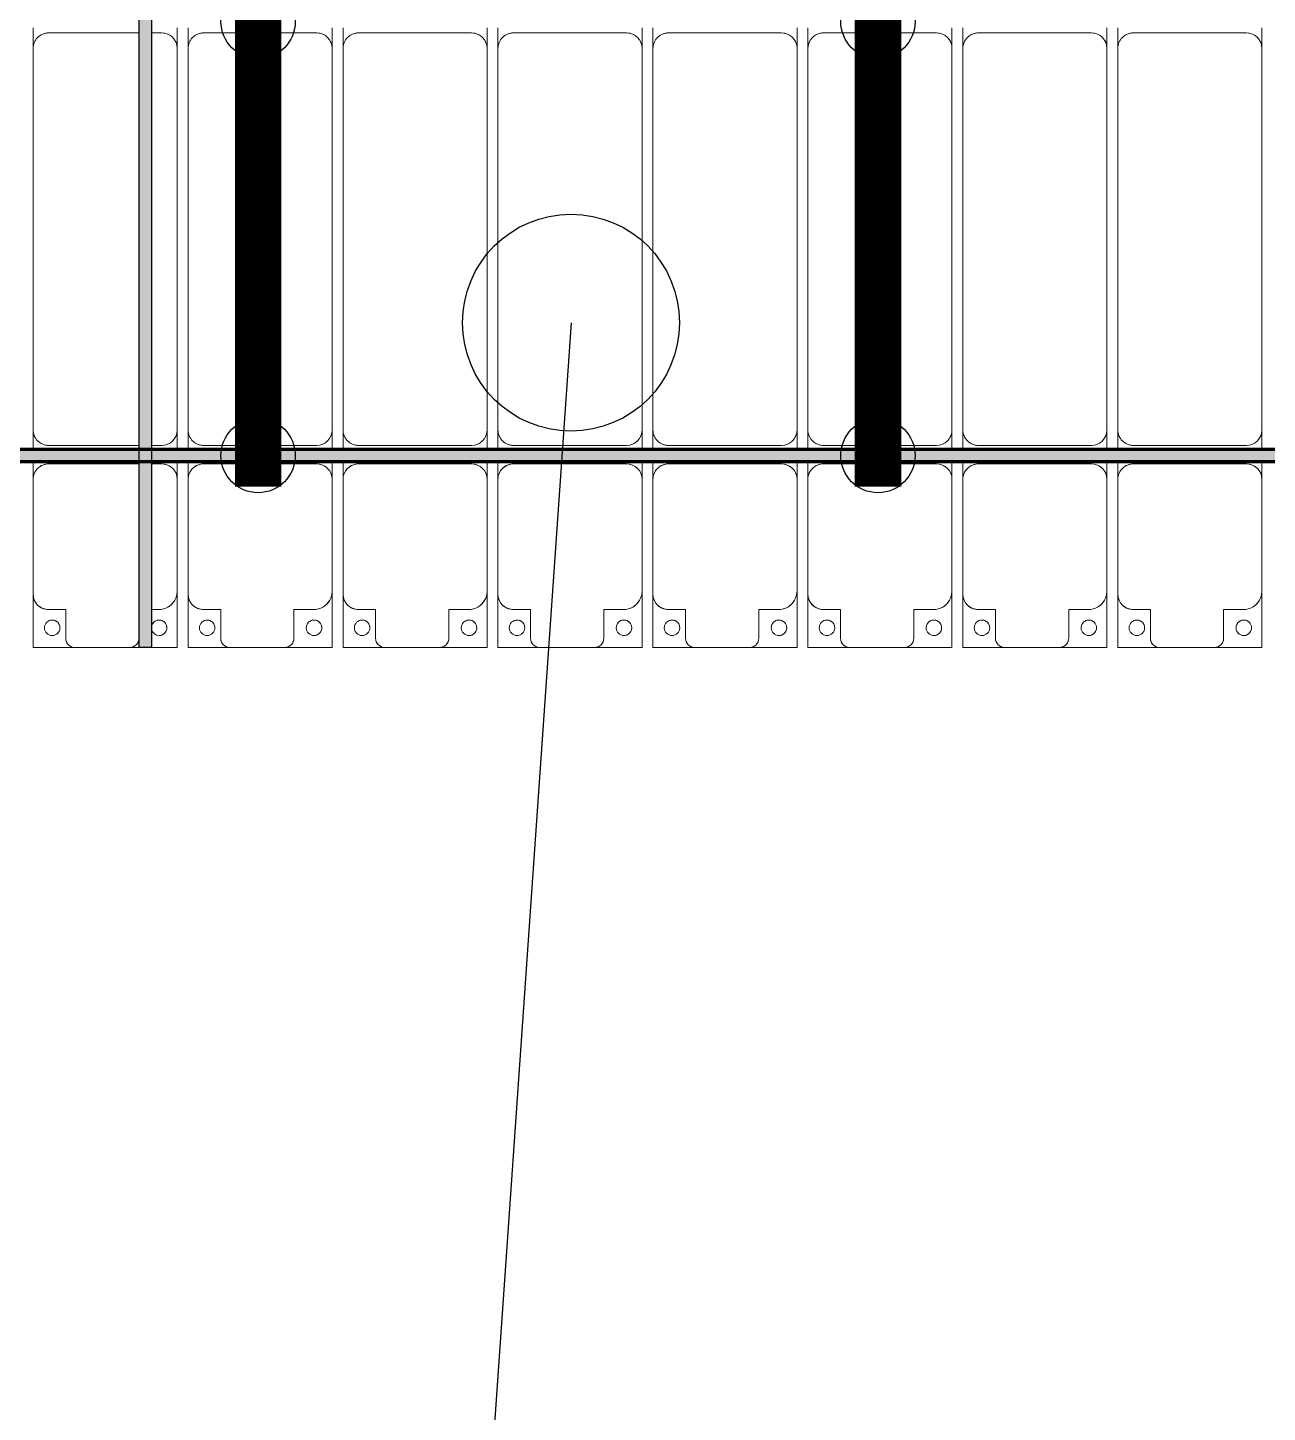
# Model space of a CAD drawing. Header units: millimetres. Extents: x -291190 to 146725, y 19759 to 185158.
# Drawn here: x -37923 to -33923, y 81326 to 85792 of the extents above; entities that cross this region are included whole.
import ezdxf

# ---------------------------------------------------------------- set-up
doc = ezdxf.new("R2010")
doc.units = ezdxf.units.MM
doc.layers.add('A-GENM', color=13, linetype='Continuous', lineweight=9)
doc.layers.add('S-BEAM', color=12, linetype='Continuous', lineweight=9)
for name, color, linetype in [('GC-BICH NEO', 6, 'Continuous'), ('GC-DAY NEO', 5, 'Continuous'), ('GC-HOP 40x60 GIA CUONG', 1, 'Continuous')]:
    doc.layers.add(name, color=color, linetype=linetype)

# ---------------------------------------------------------------- blocks, each defined once
blk = doc.blocks.new('Dải phao đi lại kèm đỡ invester - DẢI PHAO ĐI LẠI-65799-KHUNG KẾT CẤU BÈ PIN 4')
at = {"layer": 'A-GENM', "color": 7}
for p, q in [((98758.4, 1312.2), (98911.8, 1312.2)), ((98758.4, 1129.7), (98758.4, 1312.2)), ((98758.4, 1312.2), (98758.4, 1129.7)), ((98911.8, 1312.2), (98758.4, 1312.2)), ((99088.2, 1312.2), (98911.8, 1312.2)), ((99088.2, 1312.2), (99223.4, 1312.2)), ((99223.4, 1312.2), (99088.2, 1312.2)), ((99223.4, 1312.2), (99223.4, 1139.7)), ((99223.4, 1139.7), (99223.4, 1312.2)), ((99258.4, 1312.2), (99411.8, 1312.2)), ((99258.4, 1129.7), (99258.4, 1312.2)), ((99258.4, 1312.2), (99258.4, 1129.7)), ((99411.8, 1312.2), (99265.7, 1312.2)), ((99588.2, 1312.2), (99411.8, 1312.2)), ((99588.2, 1312.2), (99723.4, 1312.2)), ((99723.4, 1312.2), (99588.2, 1312.2)), ((99723.4, 1312.2), (99723.4, 1139.7)), ((99723.4, 1139.7), (99723.4, 1312.2)), ((99758.4, 1312.2), (99911.8, 1312.2)), ((99758.4, 1129.7), (99758.4, 1312.2)), ((99758.4, 1312.2), (99758.4, 1129.7)), ((99911.8, 1312.2), (99758.4, 1312.2)), ((100088.2, 1312.2), (99911.8, 1312.2)), ((100088.2, 1312.2), (100223.4, 1312.2)), ((100223.4, 1312.2), (100088.2, 1312.2)), ((100223.4, 1312.2), (100223.4, 1139.7)), ((100223.4, 1139.7), (100223.4, 1312.2)), ((100258.4, 1312.2), (100411.8, 1312.2)), ((100258.4, 1129.7), (100258.4, 1312.2)), ((100258.4, 1312.2), (100258.4, 1129.7)), ((100411.8, 1312.2), (100258.4, 1312.2)), ((100588.2, 1312.2), (100411.8, 1312.2)), ((100588.2, 1312.2), (100723.4, 1312.2)), ((100723.4, 1312.2), (100588.2, 1312.2)), ((100723.4, 1312.2), (100723.4, 1139.7)), ((100723.4, 1139.7), (100723.4, 1312.2)), ((100758.4, 1312.2), (100911.8, 1312.2)), ((100758.4, 1129.7), (100758.4, 1312.2)), ((100758.4, 1312.2), (100758.4, 1129.7)), ((100911.8, 1312.2), (100758.4, 1312.2)), ((101088.2, 1312.2), (100911.8, 1312.2)), ((101088.2, 1312.2), (101223.4, 1312.2)), ((101223.4, 1312.2), (101088.2, 1312.2)), ((101223.4, 1312.2), (101223.4, 1139.7)), ((101223.4, 1139.7), (101223.4, 1312.2)), ((101258.4, 1312.2), (101411.8, 1312.2)), ((101258.4, 1129.7), (101258.4, 1312.2)), ((101258.4, 1312.2), (101258.4, 1129.7)), ((101411.8, 1312.2), (101258.4, 1312.2)), ((101588.2, 1312.2), (101411.8, 1312.2)), ((101588.2, 1312.2), (101723.4, 1312.2)), ((101723.4, 1312.2), (101588.2, 1312.2)), ((101723.4, 1312.2), (101723.4, 1139.7)), ((101723.4, 1139.7), (101723.4, 1312.2)), ((101758.4, 1312.2), (101911.8, 1312.2)), ((101758.4, 1129.7), (101758.4, 1312.2)), ((101758.4, 1312.2), (101758.4, 1129.7)), ((101911.8, 1312.2), (101758.4, 1312.2)), ((102088.2, 1312.2), (101911.8, 1312.2)), ((102088.2, 1312.2), (102223.4, 1312.2)), ((102223.4, 1312.2), (102088.2, 1312.2)), ((102223.4, 1312.2), (102223.4, 1139.7)), ((102223.4, 1139.7), (102223.4, 1312.2)), ((102258.4, 1312.2), (102341.4, 1312.2)), ((102258.4, 1129.7), (102258.4, 1312.2)), ((102258.4, 1312.2), (102258.4, 1129.7)), ((102341.4, 1312.2), (102258.4, 1312.2)), ((102381.4, 1312.2), (102411.8, 1312.2)), ((102411.8, 1312.2), (102381.4, 1312.2)), ((102588.2, 1312.2), (102411.8, 1312.2)), ((102588.2, 1312.2), (102723.4, 1312.2)), ((102723.4, 1312.2), (102588.2, 1312.2)), ((102723.4, 1312.2), (102723.4, 1139.7)), ((102723.4, 1139.7), (102723.4, 1312.2)), ((98881.8, 1282.2), (98881.8, 1189.7)), ((99118.2, 1189.7), (99118.2, 1282.2)), ((99381.8, 1282.2), (99381.8, 1189.7)), ((99618.2, 1189.7), (99618.2, 1282.2)), ((99881.8, 1282.2), (99881.8, 1189.7)), ((100118.2, 1189.7), (100118.2, 1282.2)), ((100381.8, 1282.2), (100381.8, 1189.7)), ((100618.2, 1189.7), (100618.2, 1282.2)), ((100881.8, 1282.2), (100881.8, 1189.7)), ((101118.2, 1189.7), (101118.2, 1282.2)), ((101381.8, 1282.2), (101381.8, 1189.7)), ((101618.2, 1189.7), (101618.2, 1282.2)), ((101881.8, 1282.2), (101881.8, 1189.7)), ((102118.2, 1189.7), (102118.2, 1282.2)), ((102381.8, 1282.2), (102381.8, 1189.7)), ((102618.2, 1189.7), (102618.2, 1282.2)), ((98881.8, 1189.7), (98818.4, 1189.7)), ((99173.4, 1189.7), (99118.2, 1189.7)), ((99381.8, 1189.7), (99318.4, 1189.7)), ((99673.4, 1189.7), (99618.2, 1189.7)), ((99881.8, 1189.7), (99818.4, 1189.7)), ((100173.4, 1189.7), (100118.2, 1189.7)), ((100381.8, 1189.7), (100318.4, 1189.7)), ((100673.4, 1189.7), (100618.2, 1189.7)), ((100881.8, 1189.7), (100818.4, 1189.7)), ((101173.4, 1189.7), (101118.2, 1189.7)), ((101381.8, 1189.7), (101318.4, 1189.7)), ((101673.4, 1189.7), (101618.2, 1189.7)), ((101881.8, 1189.7), (101818.4, 1189.7)), ((102173.4, 1189.7), (102118.2, 1189.7)), ((102341.4, 1189.7), (102318.4, 1189.7)), ((102673.4, 1189.7), (102618.2, 1189.7)), ((98758.4, 1129.7), (98758.4, 769.7)), ((99223.4, 769.7), (99223.4, 1139.7)), ((99258.4, 1129.7), (99258.4, 769.7)), ((99723.4, 769.7), (99723.4, 1139.7)), ((99758.4, 1129.7), (99758.4, 769.7)), ((100223.4, 769.7), (100223.4, 1139.7)), ((100258.4, 1129.7), (100258.4, 769.7)), ((100723.4, 769.7), (100723.4, 1139.7)), ((100758.4, 1129.7), (100758.4, 769.7)), ((101223.4, 769.7), (101223.4, 1139.7)), ((101258.4, 1129.7), (101258.4, 769.7)), ((101723.4, 769.7), (101723.4, 1139.7)), ((101758.4, 1129.7), (101758.4, 769.7)), ((102223.4, 769.7), (102223.4, 1139.7)), ((102258.4, 1129.7), (102258.4, 769.7)), ((102723.4, 769.7), (102723.4, 1139.7)), ((98758.4, 712.9), (98758.4, 769.7)), ((98758.4, 712.9), (98758.4, 769.7)), ((99223.4, 769.7), (99223.4, 712.9)), ((99223.4, 769.7), (99223.4, 712.9)), ((99258.4, 712.9), (99258.4, 769.7)), ((99258.4, 712.9), (99258.4, 769.7)), ((99723.4, 769.7), (99723.4, 712.9)), ((99723.4, 769.7), (99723.4, 712.9)), ((99758.4, 712.9), (99758.4, 769.7)), ((99758.4, 712.9), (99758.4, 769.7)), ((100223.4, 769.7), (100223.4, 712.9)), ((100223.4, 769.7), (100223.4, 712.9)), ((100258.4, 712.9), (100258.4, 769.7)), ((100258.4, 712.9), (100258.4, 769.7)), ((100723.4, 769.7), (100723.4, 712.9)), ((100723.4, 769.7), (100723.4, 712.9)), ((100758.4, 712.9), (100758.4, 769.7)), ((100758.4, 712.9), (100758.4, 769.7)), ((101223.4, 769.7), (101223.4, 712.9)), ((101223.4, 769.7), (101223.4, 712.9)), ((101258.4, 712.9), (101258.4, 769.7)), ((101258.4, 712.9), (101258.4, 769.7)), ((101723.4, 769.7), (101723.4, 712.9)), ((101723.4, 769.7), (101723.4, 712.9)), ((101758.4, 712.9), (101758.4, 769.7)), ((101758.4, 712.9), (101758.4, 769.7)), ((102223.4, 769.7), (102223.4, 712.9)), ((102223.4, 769.7), (102223.4, 712.9)), ((102258.4, 712.9), (102258.4, 769.7)), ((102258.4, 712.9), (102258.4, 769.7)), ((102723.4, 769.7), (102723.4, 712.9)), ((102723.4, 769.7), (102723.4, 712.9)), ((98808.4, 719.7), (99173.4, 719.7)), ((99308.4, 719.7), (99673.4, 719.7)), ((99808.4, 719.7), (100173.4, 719.7)), ((100308.4, 719.7), (100673.4, 719.7)), ((100808.4, 719.7), (101173.4, 719.7)), ((101308.4, 719.7), (101673.4, 719.7)), ((101808.4, 719.7), (102173.4, 719.7)), ((102308.4, 719.7), (102341.4, 719.7)), ((102381.4, 719.7), (102673.4, 719.7)), ((98758.4, 610.3), (98758.4, 672.9)), ((98758.4, 610.3), (98758.4, 672.9)), ((99223.4, 672.9), (99223.4, 610.3)), ((99223.4, 672.9), (99223.4, 610.3)), ((99258.4, 610.3), (99258.4, 672.9)), ((99258.4, 610.3), (99258.4, 672.9)), ((99723.4, 672.9), (99723.4, 610.3)), ((99723.4, 672.9), (99723.4, 610.3)), ((99758.4, 610.3), (99758.4, 672.9)), ((99758.4, 610.3), (99758.4, 672.9)), ((100223.4, 672.9), (100223.4, 610.3)), ((100223.4, 672.9), (100223.4, 610.3)), ((100258.4, 610.3), (100258.4, 672.9)), ((100258.4, 610.3), (100258.4, 672.9)), ((100723.4, 672.9), (100723.4, 610.3)), ((100723.4, 672.9), (100723.4, 610.3)), ((100758.4, 610.3), (100758.4, 672.9)), ((100758.4, 610.3), (100758.4, 672.9)), ((101223.4, 672.9), (101223.4, 610.3)), ((101223.4, 672.9), (101223.4, 610.3)), ((101258.4, 610.3), (101258.4, 672.9)), ((101258.4, 610.3), (101258.4, 672.9)), ((101723.4, 672.9), (101723.4, 610.3)), ((101723.4, 672.9), (101723.4, 610.3)), ((101758.4, 610.3), (101758.4, 672.9)), ((101758.4, 610.3), (101758.4, 672.9)), ((102223.4, 672.9), (102223.4, 610.3)), ((102223.4, 672.9), (102223.4, 610.3)), ((102258.4, 610.3), (102258.4, 672.9)), ((102258.4, 610.3), (102258.4, 672.9)), ((102723.4, 672.9), (102723.4, 610.3)), ((102723.4, 672.9), (102723.4, 610.3)), ((99173.4, 660.3), (98808.4, 660.3)), ((99673.4, 660.3), (99308.4, 660.3)), ((100173.4, 660.3), (99808.4, 660.3)), ((100673.4, 660.3), (100308.4, 660.3)), ((101173.4, 660.3), (100808.4, 660.3)), ((101673.4, 660.3), (101308.4, 660.3)), ((102173.4, 660.3), (101808.4, 660.3)), ((102341.4, 660.3), (102308.4, 660.3)), ((102673.4, 660.3), (102381.4, 660.3)), ((98758.4, 610.3), (98758.4, -620.3)), ((99223.4, -620.3), (99223.4, 610.3)), ((99258.4, 610.3), (99258.4, -620.3)), ((99723.4, -620.3), (99723.4, 610.3)), ((99758.4, 610.3), (99758.4, -620.3)), ((100223.4, -620.3), (100223.4, 610.3)), ((100258.4, 610.3), (100258.4, -620.3)), ((100723.4, -620.3), (100723.4, 610.3)), ((100758.4, 610.3), (100758.4, -620.3)), ((101223.4, -620.3), (101223.4, 610.3)), ((101258.4, 610.3), (101258.4, -620.3)), ((101723.4, -620.3), (101723.4, 610.3)), ((101758.4, 610.3), (101758.4, -620.3)), ((102223.4, -620.3), (102223.4, 610.3)), ((102258.4, 610.3), (102258.4, -620.3)), ((102723.4, -620.3), (102723.4, 610.3)), ((98758.4, -687.1), (98758.4, -620.3)), ((98758.4, -687.1), (98758.4, -620.3)), ((99223.4, -620.3), (99223.4, -687.1)), ((99223.4, -620.3), (99223.4, -687.1)), ((99258.4, -687.1), (99258.4, -620.3)), ((99258.4, -687.1), (99258.4, -620.3)), ((99723.4, -620.3), (99723.4, -687.1)), ((99723.4, -620.3), (99723.4, -687.1)), ((99758.4, -687.1), (99758.4, -620.3)), ((99758.4, -687.1), (99758.4, -620.3)), ((100223.4, -620.3), (100223.4, -687.1)), ((100223.4, -620.3), (100223.4, -687.1)), ((100258.4, -687.1), (100258.4, -620.3)), ((100258.4, -687.1), (100258.4, -620.3)), ((100723.4, -620.3), (100723.4, -687.1)), ((100723.4, -620.3), (100723.4, -687.1)), ((100758.4, -687.1), (100758.4, -620.3)), ((100758.4, -687.1), (100758.4, -620.3)), ((101223.4, -620.3), (101223.4, -687.1)), ((101223.4, -620.3), (101223.4, -687.1)), ((101258.4, -687.1), (101258.4, -620.3)), ((101258.4, -687.1), (101258.4, -620.3)), ((101723.4, -620.3), (101723.4, -687.1)), ((101723.4, -620.3), (101723.4, -687.1)), ((101758.4, -687.1), (101758.4, -620.3)), ((101758.4, -687.1), (101758.4, -620.3)), ((102223.4, -620.3), (102223.4, -687.1)), ((102223.4, -620.3), (102223.4, -687.1)), ((102258.4, -687.1), (102258.4, -620.3)), ((102258.4, -687.1), (102258.4, -620.3)), ((102723.4, -620.3), (102723.4, -687.1)), ((102723.4, -620.3), (102723.4, -687.1)), ((98808.4, -670.3), (99173.4, -670.3)), ((99308.4, -670.3), (99673.4, -670.3)), ((99808.4, -670.3), (100173.4, -670.3)), ((100308.4, -670.3), (100673.4, -670.3)), ((100808.4, -670.3), (101173.4, -670.3)), ((101308.4, -670.3), (101673.4, -670.3)), ((101808.4, -670.3), (102173.4, -670.3)), ((102308.4, -670.3), (102341.4, -670.3)), ((102381.4, -670.3), (102673.4, -670.3))]:
    blk.add_line(p, q, dxfattribs=at)
for centre, radius, start, end in [((98911.8, 1282.2), 30, 90, 180), ((98911.8, 1282.2), 30, 105, 165), ((98911.8, 1282.2), 30, 135, 165), ((98911.8, 1282.2), 30, 135, 165), ((98911.8, 1282.2), 30, 105, 120), ((98911.8, 1282.2), 30, 105, 120), ((99088.2, 1282.2), 30, 360, 90), ((99088.2, 1282.2), 30, 60, 75), ((99088.2, 1282.2), 30, 15, 75), ((99088.2, 1282.2), 30, 60, 75), ((99088.2, 1282.2), 30, 15, 30), ((99088.2, 1282.2), 30, 15, 30), ((99411.8, 1282.2), 30, 90, 180), ((99411.8, 1282.2), 30, 105, 165), ((99411.8, 1282.2), 30, 135, 165), ((99411.8, 1282.2), 30, 135, 165), ((99411.8, 1282.2), 30, 105, 120), ((99411.8, 1282.2), 30, 105, 120), ((99588.2, 1282.2), 30, 360, 90), ((99588.2, 1282.2), 30, 60, 75), ((99588.2, 1282.2), 30, 15, 75), ((99588.2, 1282.2), 30, 60, 75), ((99588.2, 1282.2), 30, 15, 30), ((99588.2, 1282.2), 30, 15, 30), ((99911.8, 1282.2), 30, 90, 180), ((99911.8, 1282.2), 30, 105, 165), ((99911.8, 1282.2), 30, 135, 165), ((99911.8, 1282.2), 30, 135, 165), ((99911.8, 1282.2), 30, 105, 120), ((99911.8, 1282.2), 30, 105, 120), ((100088.2, 1282.2), 30, 360, 90), ((100088.2, 1282.2), 30, 60, 75), ((100088.2, 1282.2), 30, 15, 75), ((100088.2, 1282.2), 30, 60, 75), ((100088.2, 1282.2), 30, 15, 30), ((100088.2, 1282.2), 30, 15, 30), ((100411.8, 1282.2), 30, 90, 180), ((100411.8, 1282.2), 30, 105, 165), ((100411.8, 1282.2), 30, 135, 165), ((100411.8, 1282.2), 30, 135, 165), ((100411.8, 1282.2), 30, 105, 120), ((100411.8, 1282.2), 30, 105, 120), ((100588.2, 1282.2), 30, 360, 90), ((100588.2, 1282.2), 30, 60, 75), ((100588.2, 1282.2), 30, 15, 75), ((100588.2, 1282.2), 30, 60, 75), ((100588.2, 1282.2), 30, 15, 30), ((100588.2, 1282.2), 30, 15, 30), ((100911.8, 1282.2), 30, 90, 180), ((100911.8, 1282.2), 30, 105, 165), ((100911.8, 1282.2), 30, 135, 165), ((100911.8, 1282.2), 30, 135, 165), ((100911.8, 1282.2), 30, 105, 120), ((100911.8, 1282.2), 30, 105, 120), ((101088.2, 1282.2), 30, 360, 90), ((101088.2, 1282.2), 30, 60, 75), ((101088.2, 1282.2), 30, 15, 75), ((101088.2, 1282.2), 30, 60, 75), ((101088.2, 1282.2), 30, 15, 30), ((101088.2, 1282.2), 30, 15, 30), ((101411.8, 1282.2), 30, 90, 180), ((101411.8, 1282.2), 30, 105, 165), ((101411.8, 1282.2), 30, 135, 165), ((101411.8, 1282.2), 30, 135, 165), ((101411.8, 1282.2), 30, 105, 120), ((101411.8, 1282.2), 30, 105, 120), ((101588.2, 1282.2), 30, 360, 90), ((101588.2, 1282.2), 30, 60, 75), ((101588.2, 1282.2), 30, 15, 75), ((101588.2, 1282.2), 30, 60, 75), ((101588.2, 1282.2), 30, 15, 30), ((101588.2, 1282.2), 30, 15, 30), ((101911.8, 1282.2), 30, 90, 180), ((101911.8, 1282.2), 30, 105, 165), ((101911.8, 1282.2), 30, 135, 165), ((101911.8, 1282.2), 30, 135, 165), ((101911.8, 1282.2), 30, 105, 120), ((101911.8, 1282.2), 30, 105, 120), ((102088.2, 1282.2), 30, 360, 90), ((102088.2, 1282.2), 30, 60, 75), ((102088.2, 1282.2), 30, 15, 75), ((102088.2, 1282.2), 30, 60, 75), ((102088.2, 1282.2), 30, 15, 30), ((102088.2, 1282.2), 30, 15, 30), ((102411.8, 1282.2), 30, 90, 180), ((102411.8, 1282.2), 30, 105, 165), ((102411.8, 1282.2), 30, 135, 165), ((102411.8, 1282.2), 30, 135, 165), ((102411.8, 1282.2), 30, 105, 120), ((102411.8, 1282.2), 30, 105, 120), ((102588.2, 1282.2), 30, 360, 90), ((102588.2, 1282.2), 30, 60, 75), ((102588.2, 1282.2), 30, 15, 75), ((102588.2, 1282.2), 30, 60, 75), ((102588.2, 1282.2), 30, 15, 30), ((102588.2, 1282.2), 30, 15, 30), ((98816.8, 1248.6), 25, 90, 270), ((98816.8, 1248.6), 25, 90, 255), ((98816.8, 1248.6), 25, 270, 90), ((98816.8, 1248.6), 25, 0, 90), ((99161.8, 1248.6), 25, 90, 270), ((99161.8, 1248.6), 25, 90, 180), ((99161.8, 1248.6), 25, 270, 90), ((99161.8, 1248.6), 25, 270, 90), ((99316.8, 1248.6), 25, 90, 270), ((99316.8, 1248.6), 25, 90, 255), ((99316.8, 1248.6), 25, 270, 90), ((99316.8, 1248.6), 25, 0, 90), ((99661.8, 1248.6), 25, 90, 270), ((99661.8, 1248.6), 25, 90, 180), ((99661.8, 1248.6), 25, 270, 90), ((99661.8, 1248.6), 25, 270, 90), ((99816.8, 1248.6), 25, 90, 270), ((99816.8, 1248.6), 25, 90, 255), ((99816.8, 1248.6), 25, 270, 90), ((99816.8, 1248.6), 25, 0, 90), ((100161.8, 1248.6), 25, 90, 270), ((100161.8, 1248.6), 25, 90, 180), ((100161.8, 1248.6), 25, 270, 90), ((100161.8, 1248.6), 25, 270, 90), ((100316.8, 1248.6), 25, 90, 270), ((100316.8, 1248.6), 25, 90, 255), ((100316.8, 1248.6), 25, 270, 90), ((100316.8, 1248.6), 25, 0, 90), ((100661.8, 1248.6), 25, 90, 270), ((100661.8, 1248.6), 25, 90, 180), ((100661.8, 1248.6), 25, 270, 90), ((100661.8, 1248.6), 25, 270, 90), ((100816.8, 1248.6), 25, 90, 270), ((100816.8, 1248.6), 25, 90, 255), ((100816.8, 1248.6), 25, 270, 90), ((100816.8, 1248.6), 25, 0, 90), ((101161.8, 1248.6), 25, 90, 270), ((101161.8, 1248.6), 25, 90, 180), ((101161.8, 1248.6), 25, 270, 90), ((101161.8, 1248.6), 25, 270, 90), ((101316.8, 1248.6), 25, 90, 270), ((101316.8, 1248.6), 25, 90, 255), ((101316.8, 1248.6), 25, 270, 90), ((101316.8, 1248.6), 25, 0, 90), ((101661.8, 1248.6), 25, 90, 270), ((101661.8, 1248.6), 25, 90, 180), ((101661.8, 1248.6), 25, 270, 90), ((101661.8, 1248.6), 25, 270, 90), ((101816.8, 1248.6), 25, 90, 270), ((101816.8, 1248.6), 25, 90, 255), ((101816.8, 1248.6), 25, 270, 90), ((101816.8, 1248.6), 25, 0, 90), ((102161.8, 1248.6), 25, 90, 270), ((102161.8, 1248.6), 25, 90, 180), ((102161.8, 1248.6), 25, 270, 90), ((102161.8, 1248.6), 25, 270, 90), ((102316.8, 1248.6), 25, 90, 270), ((102316.8, 1248.6), 25, 90, 255), ((102316.8, 1248.6), 25, 15, 90), ((102316.8, 1248.6), 25, 15, 90), ((102661.8, 1248.6), 25, 90, 270), ((102661.8, 1248.6), 25, 90, 180), ((102661.8, 1248.6), 25, 270, 90), ((102661.8, 1248.6), 25, 270, 90), ((98816.8, 1248.6), 25, 270, 285), ((98816.8, 1248.6), 25, 300, 345), ((99161.8, 1248.6), 25, 195, 255), ((99316.8, 1248.6), 25, 270, 285), ((99316.8, 1248.6), 25, 300, 345), ((99661.8, 1248.6), 25, 195, 255), ((99816.8, 1248.6), 25, 270, 285), ((99816.8, 1248.6), 25, 300, 345), ((100161.8, 1248.6), 25, 195, 255), ((100316.8, 1248.6), 25, 270, 285), ((100316.8, 1248.6), 25, 300, 345), ((100661.8, 1248.6), 25, 195, 255), ((100816.8, 1248.6), 25, 270, 285), ((100816.8, 1248.6), 25, 300, 345), ((101161.8, 1248.6), 25, 195, 255), ((101316.8, 1248.6), 25, 270, 285), ((101316.8, 1248.6), 25, 300, 345), ((101661.8, 1248.6), 25, 195, 255), ((101816.8, 1248.6), 25, 270, 285), ((101816.8, 1248.6), 25, 300, 345), ((102161.8, 1248.6), 25, 195, 255), ((102316.8, 1248.6), 25, 270, 345), ((102316.8, 1248.6), 25, 270, 285), ((102316.8, 1248.6), 25, 300, 345), ((102661.8, 1248.6), 25, 195, 255), ((98818.4, 1129.7), 60, 90, 180), ((98818.4, 1129.7), 60, 90, 150), ((98818.4, 1129.7), 60, 135, 150), ((98818.4, 1129.7), 60, 135, 150), ((99173.4, 1139.7), 50, 0, 90), ((99173.4, 1139.7), 50, 45, 90), ((99173.4, 1139.7), 50, 15, 90), ((99173.4, 1139.7), 50, 45, 90), ((99318.4, 1129.7), 60, 90, 180), ((99318.4, 1129.7), 60, 90, 150), ((99318.4, 1129.7), 60, 135, 150), ((99318.4, 1129.7), 60, 135, 150), ((99673.4, 1139.7), 50, 0, 90), ((99673.4, 1139.7), 50, 45, 90), ((99673.4, 1139.7), 50, 15, 90), ((99673.4, 1139.7), 50, 45, 90), ((99818.4, 1129.7), 60, 90, 180), ((99818.4, 1129.7), 60, 90, 150), ((99818.4, 1129.7), 60, 135, 150), ((99818.4, 1129.7), 60, 135, 150), ((100173.4, 1139.7), 50, 0, 90), ((100173.4, 1139.7), 50, 45, 89.1677), ((100173.4, 1139.7), 50, 15, 89.1677), ((100173.4, 1139.7), 50, 45, 89.1677), ((100318.4, 1129.7), 60, 90, 180), ((100318.4, 1129.7), 60, 90, 150), ((100318.4, 1129.7), 60, 135, 150), ((100318.4, 1129.7), 60, 135, 150), ((100673.4, 1139.7), 50, 0, 90), ((100673.4, 1139.7), 50, 45, 90), ((100673.4, 1139.7), 50, 15, 90), ((100673.4, 1139.7), 50, 45, 90), ((100818.4, 1129.7), 60, 90, 180), ((100818.4, 1129.7), 60, 90, 150), ((100818.4, 1129.7), 60, 135, 150), ((100818.4, 1129.7), 60, 135, 150), ((101173.4, 1139.7), 50, 0, 90), ((101173.4, 1139.7), 50, 45, 90), ((101173.4, 1139.7), 50, 15, 90), ((101173.4, 1139.7), 50, 45, 90), ((101318.4, 1129.7), 60, 90, 180), ((101318.4, 1129.7), 60, 90, 150), ((101318.4, 1129.7), 60, 135, 150), ((101318.4, 1129.7), 60, 135, 150), ((101673.4, 1139.7), 50, 0, 90), ((101673.4, 1139.7), 50, 45, 90), ((101673.4, 1139.7), 50, 15, 90), ((101673.4, 1139.7), 50, 45, 90), ((101818.4, 1129.7), 60, 90, 180), ((101818.4, 1129.7), 60, 90, 150), ((101818.4, 1129.7), 60, 135, 150), ((101818.4, 1129.7), 60, 135, 150), ((102173.4, 1139.7), 50, 0, 90), ((102173.4, 1139.7), 50, 45, 90), ((102173.4, 1139.7), 50, 15, 90), ((102173.4, 1139.7), 50, 45, 90), ((102318.4, 1129.7), 60, 90, 180), ((102318.4, 1129.7), 60, 90, 150), ((102318.4, 1129.7), 60, 135, 150), ((102318.4, 1129.7), 60, 135, 150), ((102673.4, 1139.7), 50, 0, 90), ((102673.4, 1139.7), 50, 45, 90), ((102673.4, 1139.7), 50, 15, 90), ((102673.4, 1139.7), 50, 45, 90), ((98808.4, 769.7), 50, 180, 270), ((99173.4, 769.7), 50, 270, 0), ((99308.4, 769.7), 50, 180, 270), ((99673.4, 769.7), 50, 270, 0), ((99808.4, 769.7), 50, 180, 270), ((100173.4, 769.7), 50, 270, 0), ((100308.4, 769.7), 50, 180, 270), ((100673.4, 769.7), 50, 270, 0), ((100808.4, 769.7), 50, 180, 270), ((101173.4, 769.7), 50, 270, 0), ((101308.4, 769.7), 50, 180, 270), ((101673.4, 769.7), 50, 270, 0), ((101808.4, 769.7), 50, 180, 270), ((102173.4, 769.7), 50, 270, 0), ((102308.4, 769.7), 50, 180, 270), ((102673.4, 769.7), 50, 270, 0), ((98808.4, 769.7), 50, 195, 270), ((99173.4, 769.7), 50, 270, 345), ((99308.4, 769.7), 50, 195, 270), ((99673.4, 769.7), 50, 270, 345), ((99808.4, 769.7), 50, 195, 270), ((100173.4, 769.7), 50, 270.8323, 345), ((100308.4, 769.7), 50, 195, 270), ((100673.4, 769.7), 50, 270, 345), ((100808.4, 769.7), 50, 195, 270), ((101173.4, 769.7), 50, 270, 345), ((101308.4, 769.7), 50, 195, 270), ((101673.4, 769.7), 50, 270, 345), ((101808.4, 769.7), 50, 195, 270), ((102173.4, 769.7), 50, 270, 345), ((102308.4, 769.7), 50, 195, 270), ((102673.4, 769.7), 50, 270, 345), ((98808.4, 610.3), 50, 90, 180), ((98808.4, 610.3), 50, 150, 180), ((98808.4, 610.3), 50, 105, 120), ((99173.4, 610.3), 50, 360, 90), ((99173.4, 610.3), 50, 60, 90), ((99173.4, 610.3), 50, 15, 30), ((99308.4, 610.3), 50, 90, 180), ((99308.4, 610.3), 50, 150, 180), ((99308.4, 610.3), 50, 105, 120), ((99673.4, 610.3), 50, 360, 90), ((99673.4, 610.3), 50, 60, 90), ((99673.4, 610.3), 50, 15, 30), ((99808.4, 610.3), 50, 90, 180), ((99808.4, 610.3), 50, 150, 180), ((99808.4, 610.3), 50, 105, 120), ((100173.4, 610.3), 50, 360, 90), ((100173.4, 610.3), 50, 60, 89.1677), ((100173.4, 610.3), 50, 15, 30), ((100308.4, 610.3), 50, 90, 180), ((100308.4, 610.3), 50, 150, 180), ((100308.4, 610.3), 50, 105, 120), ((100673.4, 610.3), 50, 360, 90), ((100673.4, 610.3), 50, 60, 90), ((100673.4, 610.3), 50, 15, 30), ((100808.4, 610.3), 50, 90, 180), ((100808.4, 610.3), 50, 150, 180), ((100808.4, 610.3), 50, 105, 120), ((101173.4, 610.3), 50, 360, 90), ((101173.4, 610.3), 50, 60, 90), ((101173.4, 610.3), 50, 15, 30), ((101308.4, 610.3), 50, 90, 180), ((101308.4, 610.3), 50, 150, 180), ((101308.4, 610.3), 50, 105, 120), ((101673.4, 610.3), 50, 360, 90), ((101673.4, 610.3), 50, 60, 90), ((101673.4, 610.3), 50, 15, 30), ((101808.4, 610.3), 50, 90, 180), ((101808.4, 610.3), 50, 150, 180), ((101808.4, 610.3), 50, 105, 120), ((102173.4, 610.3), 50, 360, 90), ((102173.4, 610.3), 50, 60, 90), ((102173.4, 610.3), 50, 15, 30), ((102308.4, 610.3), 50, 90, 180), ((102308.4, 610.3), 50, 150, 180), ((102308.4, 610.3), 50, 105, 120), ((102673.4, 610.3), 50, 360, 90), ((102673.4, 610.3), 50, 60, 90), ((102673.4, 610.3), 50, 15, 30), ((98808.4, -620.3), 50, 180, 270), ((99173.4, -620.3), 50, 270, 0), ((99173.4, -620.3), 50, 330, 0), ((99308.4, -620.3), 50, 180, 270), ((99673.4, -620.3), 50, 270, 0), ((99673.4, -620.3), 50, 330, 0), ((99808.4, -620.3), 50, 180, 270), ((100173.4, -620.3), 50, 270, 0), ((100173.4, -620.3), 50, 330, 0), ((100308.4, -620.3), 50, 180, 270), ((100673.4, -620.3), 50, 270, 0), ((100673.4, -620.3), 50, 330, 0), ((100808.4, -620.3), 50, 180, 270), ((101173.4, -620.3), 50, 270, 0), ((101173.4, -620.3), 50, 330, 0), ((101308.4, -620.3), 50, 180, 270), ((101673.4, -620.3), 50, 270, 0), ((101673.4, -620.3), 50, 330, 0), ((101808.4, -620.3), 50, 180, 270), ((102173.4, -620.3), 50, 270, 0), ((102173.4, -620.3), 50, 330, 0), ((102308.4, -620.3), 50, 180, 270), ((102673.4, -620.3), 50, 270, 0), ((102673.4, -620.3), 50, 330, 0), ((98808.4, -620.3), 50, 195, 210), ((98808.4, -620.3), 50, 240, 270), ((99173.4, -620.3), 50, 270, 300), ((99308.4, -620.3), 50, 195, 210), ((99308.4, -620.3), 50, 240, 270), ((99673.4, -620.3), 50, 270, 300), ((99808.4, -620.3), 50, 195, 210), ((99808.4, -620.3), 50, 240, 270), ((100173.4, -620.3), 50, 270.8323, 300), ((100308.4, -620.3), 50, 195, 210), ((100308.4, -620.3), 50, 240, 270), ((100673.4, -620.3), 50, 270, 300), ((100808.4, -620.3), 50, 195, 210), ((100808.4, -620.3), 50, 240, 270), ((101173.4, -620.3), 50, 270, 300), ((101308.4, -620.3), 50, 195, 210), ((101308.4, -620.3), 50, 240, 270), ((101673.4, -620.3), 50, 270, 300), ((101808.4, -620.3), 50, 195, 210), ((101808.4, -620.3), 50, 240, 270), ((102173.4, -620.3), 50, 270, 300), ((102308.4, -620.3), 50, 195, 210), ((102308.4, -620.3), 50, 240, 270), ((102673.4, -620.3), 50, 270, 300)]:
    blk.add_arc(centre, radius, start, end, dxfattribs=at)
blk = doc.blocks.new('Dầm C52 - Dầm C52-V25-KHUNG KẾT CẤU BÈ PIN 4')
at = {"layer": 'S-BEAM', "lineweight": 140}
blk.add_hatch(color=1, dxfattribs=at).paths.add_polyline_path([(-173700.3, 20), (-174539.9, 20), (-174539.9, -20), (174539.9, -20), (174539.9, 20), (-172791.8, 20)])
at = {"layer": 'S-BEAM', "color": 1, "lineweight": 140}
for p, q in [((-174539.9, 20), (174539.9, 20)), ((174539.9, -20), (-174539.9, -20))]:
    blk.add_line(p, q, dxfattribs=at)
blk = doc.blocks.new('Dầm C52 - Hộp 40x60-62905-KHUNG KẾT CẤU BÈ PIN 4')
at = {"layer": 'S-BEAM', "lineweight": 25}
blk.add_hatch(color=4, dxfattribs=at).paths.add_polyline_path([(-37712.2, -20), (37712.2, -20), (37712.2, 20), (-37712.2, 20)])
at = {"layer": 'S-BEAM', "color": 4, "lineweight": 25}
for p, q in [((-37712.2, -20), (-37712.2, 20)), ((-37712.2, 20), (37712.2, 20)), ((37712.2, -20), (-37712.2, -20))]:
    blk.add_line(p, q, dxfattribs=at)

msp = doc.modelspace()

# ---------------------------------------------------------------- linework, layer by layer
at = {"layer": 'GC-BICH NEO'}
msp.add_circle((-36170.1, 84840.2), 350, dxfattribs=at)
at = {"layer": 'GC-DAY NEO'}
msp.add_line((-36170.1, 84840.2), (-36725.2, 76859.5), dxfattribs=at)
at = {"layer": 'GC-HOP 40x60 GIA CUONG', "const_width": 150}
for points in [[(-37179.7, 84311.7), (-37179.7, 99311.7)], [(-35179.7, 84311.7), (-35179.7, 99311.7)]]:
    msp.add_lwpolyline(points, dxfattribs=at)
at = {"layer": 'GC-HOP 40x60 GIA CUONG'}
for centre in [(-37179.7, 85811.7), (-35179.7, 85811.7), (-37179.7, 84411.7), (-35179.7, 84411.7)]:
    msp.add_circle(centre, 120, dxfattribs=at)

# ---------------------------------------------------------------- block references
at = {"layer": 'A-GENM', "color": 7, "rotation": 180}
msp.add_blockref('Dải phao đi lại kèm đỡ invester - DẢI PHAO ĐI LẠI-65799-KHUNG KẾT CẤU BÈ PIN 4', (64817.6, 85104.6), dxfattribs=at)
at = {"layer": 'S-BEAM', "color": 4, "lineweight": 25, "rotation": 89.99999999999977}
msp.add_blockref('Dầm C52 - Hộp 40x60-62905-KHUNG KẾT CẤU BÈ PIN 4', (-37543.8, 121504.6), dxfattribs=at)
at = {"layer": 'S-BEAM', "color": 1, "lineweight": 140, "rotation": 180}
msp.add_blockref('Dầm C52 - Dầm C52-V25-KHUNG KẾT CẤU BÈ PIN 4', (-109123.8, 84411.7), dxfattribs=at)

doc.saveas('drawing.dxf')
